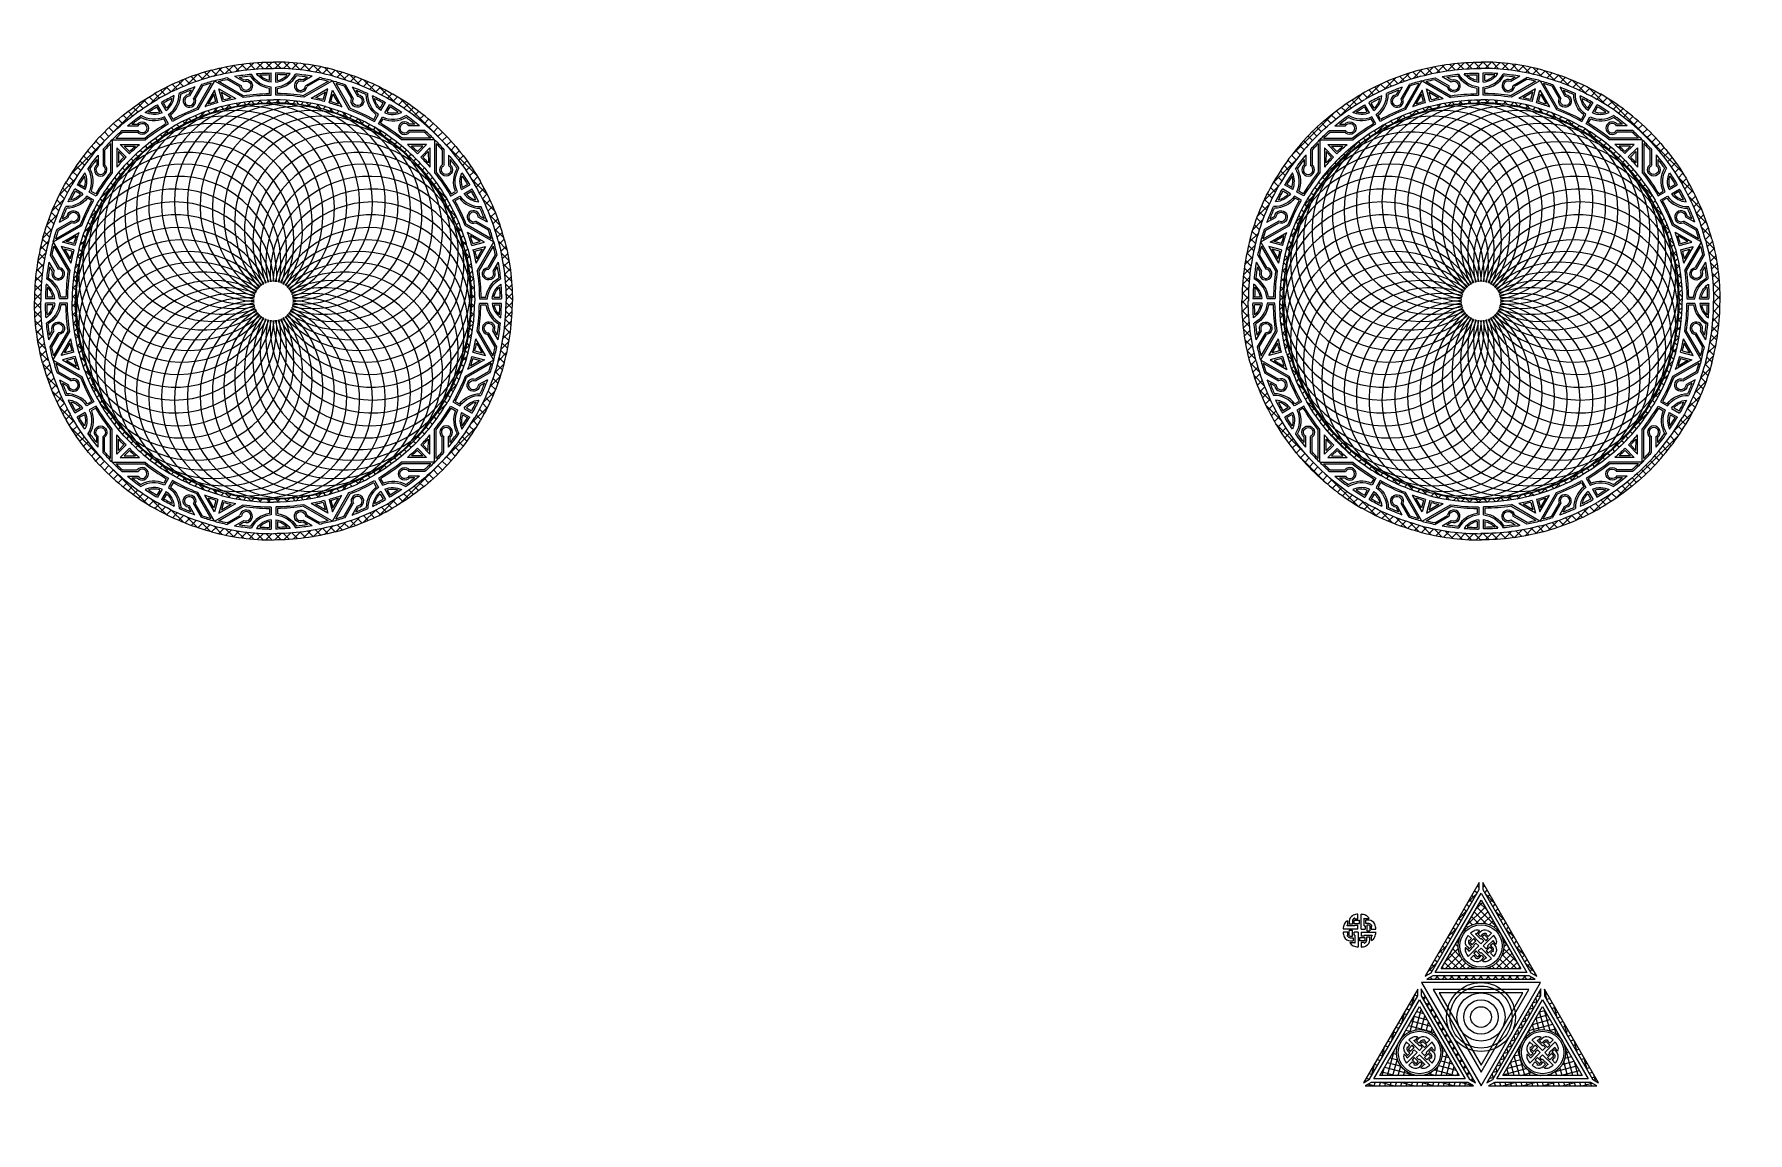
# Model space of a CAD drawing. Header units: inches. Extents: x -17 to 208, y -12 to 39.
# Drawn here: x -11.88 to 5.15, y 11.24 to 22.15 of the extents above; entities that cross this region are included whole.
import ezdxf

# ---------------------------------------------------------------- set-up
doc = ezdxf.new("R2010")
doc.units = ezdxf.units.IN
doc.header["$MEASUREMENT"] = 0
doc.layers.add('NOPLOT', color=46, linetype='Continuous', lineweight=5)
pattern_1 = [(45, (-9.5, 19.5), (-0.0441942, 0.0441942), []), (135, (-9.5, 19.5), (-0.0441942, -0.0441942), [])]

# ---------------------------------------------------------------- blocks, each defined once
blk = doc.blocks.new('*U20')
at = {"layer": 'NOPLOT'}
for p, q in [((-0.036, 0.003), (-0.036, -0.031)), ((-0.021, 0.003), (-0.021, -0.027)), ((0.029, 0.013), (0.082, 0.013)), ((0.035, 0.028), (0.035, 0.035)), ((0.035, 0.028), (0.066, 0.028)), ((0.066, 0.028), (0.066, 0.074)), ((0.082, -0.018), (0.082, 0.013)), ((0.066, -0.074), (-0.082, -0.074)), ((0.035, -0.043), (-0.042, -0.043)), ((0.011, -0.027), (-0.021, -0.027)), ((0.026, -0.018), (0.082, -0.018)), ((0.035, -0.034), (0.066, -0.034)), ((0.035, -0.043), (0.035, -0.034)), ((0.066, -0.074), (0.066, -0.034))]:
    blk.add_line(p, q, dxfattribs=at)
for points in [[(0.031, 0.033, 0.303394), (0.011, 0.003), (0.011, -0.027)], [(0.029, 0.013, 0.153174), (0.026, 0.003), (0.026, -0.018)], [(-0.042, -0.043, -0.104665), (-0.036, -0.031, -0.104665)]]:
    blk.add_lwpolyline(points, format="xyb", dxfattribs=at)
for centre, radius, start, end in [((-0.011, -0.051), 0.064, 113.2559, 157.5099), ((0.043, 0.003), 0.0796, 176.7121, 180), ((0.043, 0.003), 0.064, 112.4901, 180), ((0.082, -0.089), 0.164, 95.4645, 112.4901), ((0.082, -0.089), 0.133, 110.6649, 112.4901), ((0.082, -0.089), 0.164, 157.5099, 174.5355)]:
    blk.add_arc(centre, radius, start, end, dxfattribs=at)
blk = doc.blocks.new('*U21')
at = {"layer": 'NOPLOT', "color": 0, "linetype": 'ByBlock', "lineweight": -2, "transparency": 16777216}
blk.add_blockref('*U20', (3.341, 11.067), dxfattribs=at)
for p, rotation in [((3.512, 11.059), 270), ((3.334, 10.896), 90.00000000000001), ((3.505, 10.888), 180)]:
    blk.add_blockref('*U20', p, dxfattribs=dict(at, rotation=rotation))
blk = doc.blocks.new('TriforceShard')
at = {"layer": 'NOPLOT'}
h = blk.add_hatch(dxfattribs=at)
h.set_pattern_fill('ANSI37', color=256, scale=0.375)
h.paths.add_polyline_path([(0, 0.417), (-0.181, 0.104, -0.57735), (0.181, 0.104)])
h.paths.add_polyline_path([(-0.016, 0.515), (-0.016, 0.578), (-0.508, -0.275), (-0.454, -0.244)])
h.paths.add_polyline_path([(0.016, 0.578), (0.016, 0.515), (0.454, -0.244), (0.508, -0.275)])
h.paths.add_polyline_path([(0.181, 0.104, -0.131652), (0.209, 0, -0.414214), (0, -0.209), (0.361, -0.209)])
h.paths.add_polyline_path([(-0.361, -0.209), (0, -0.209, -0.414214), (-0.209, 0, -0.131652), (-0.181, 0.104)])
h.paths.add_polyline_path([(-0.438, -0.271), (-0.493, -0.302), (0.493, -0.302), (0.438, -0.271)])
for points in [[(-0.016, 0.578), (-0.508, -0.275), (-0.454, -0.244), (-0.016, 0.515)], [(0.416, -0.24), (-0.416, -0.24), (0, 0.48)], [(0.508, -0.275), (0.016, 0.578), (0.016, 0.515), (0.454, -0.244)], [(0.361, -0.209), (-0.361, -0.209), (0, 0.417)], [(-0.493, -0.302), (0.493, -0.302), (0.438, -0.271), (-0.438, -0.271)]]:
    blk.add_lwpolyline(points, close=True, dxfattribs=at)
for radius in [0.209, 0.193]:
    blk.add_circle((0, 0), radius, dxfattribs=at)
blk = doc.blocks.new('*U12')
at = {"layer": 'NOPLOT'}
blk.add_blockref('TriforceShard', (0, -0.138), dxfattribs=at)
blk = doc.blocks.new('*U13')
at = {"layer": 'NOPLOT', "color": 0, "linetype": 'ByBlock', "lineweight": -2, "transparency": 16777216}
blk.add_blockref('*U12', (9.644, 5.878), dxfattribs=at)
for p, rotation in [((8.965, 4.702), 120), ((10.324, 4.702), 240)]:
    blk.add_blockref('*U12', p, dxfattribs=dict(at, rotation=rotation))
blk = doc.blocks.new('*U22')
at = {"layer": 'NOPLOT'}
for p, q in [((-0.036, 0.003), (-0.036, -0.031)), ((-0.021, 0.003), (-0.021, -0.027)), ((0.029, 0.013), (0.082, 0.013)), ((0.035, 0.028), (0.035, 0.035)), ((0.035, 0.028), (0.066, 0.028)), ((0.066, 0.028), (0.066, 0.074)), ((0.082, -0.018), (0.082, 0.013)), ((0.066, -0.074), (-0.082, -0.074)), ((0.035, -0.043), (-0.042, -0.043)), ((0.011, -0.027), (-0.021, -0.027)), ((0.026, -0.018), (0.082, -0.018)), ((0.035, -0.034), (0.066, -0.034)), ((0.035, -0.043), (0.035, -0.034)), ((0.066, -0.074), (0.066, -0.034))]:
    blk.add_line(p, q, dxfattribs=at)
for points in [[(0.031, 0.033, 0.303394), (0.011, 0.003), (0.011, -0.027)], [(0.029, 0.013, 0.153174), (0.026, 0.003), (0.026, -0.018)], [(-0.042, -0.043, -0.104665), (-0.036, -0.031, -0.104665)]]:
    blk.add_lwpolyline(points, format="xyb", dxfattribs=at)
for centre, radius, start, end in [((-0.011, -0.051), 0.064, 113.2559, 157.5099), ((0.043, 0.003), 0.0796, 176.7121, 180), ((0.043, 0.003), 0.064, 112.4901, 180), ((0.082, -0.089), 0.164, 95.4645, 112.4901), ((0.082, -0.089), 0.133, 110.6649, 112.4901), ((0.082, -0.089), 0.164, 157.5099, 174.5355)]:
    blk.add_arc(centre, radius, start, end, dxfattribs=at)
blk = doc.blocks.new('*U23')
at = {"layer": 'NOPLOT', "color": 0, "linetype": 'ByBlock', "lineweight": -2, "transparency": 16777216}
blk.add_blockref('*U22', (3.341, 11.067), dxfattribs=at)
for p, rotation in [((3.512, 11.059), 270), ((3.334, 10.896), 90.00000000000001), ((3.505, 10.888), 180)]:
    blk.add_blockref('*U22', p, dxfattribs=dict(at, rotation=rotation))
blk = doc.blocks.new('Triforce')
at = {"layer": 'NOPLOT'}
for points in [[(0, -0.626), (0.542, 0.313), (-0.542, 0.313)], [(0, -0.501), (0.434, 0.25), (-0.434, 0.25)], [(0, -0.438), (0.38, 0.219), (-0.38, 0.219)]]:
    blk.add_lwpolyline(points, close=True, dxfattribs=at)
for radius in [0.313, 0.282, 0.219, 0.157, 0.0941]:
    blk.add_circle((0, 0), radius, dxfattribs=at)
blk.add_blockref('*U13', (-9.644, -5.094), dxfattribs=at)
at = {"layer": 'NOPLOT', "xscale": 0.9152695710155184, "yscale": 0.9152695710155184, "zscale": 0.9152695710155184, "rotation": 45.00000000000001}
for p in [(4.889, -8.673), (4.329, -9.643), (5.449, -9.643)]:
    blk.add_blockref('*U23', p, dxfattribs=at)
blk = doc.blocks.new('Ring_Arc')
at = {"layer": 'NOPLOT'}
for p, q in [((-2.188, 0.586), (-2.024, 0.302)), ((-2.183, 0.546), (-2.041, 0.299)), ((-1.983, 0.507), (-2.108, 0.541)), ((-2.108, 0.541), (-2.012, 0.375)), ((-2.002, 0.496), (-2.075, 0.516)), ((-2.075, 0.516), (-2.02, 0.419)), ((-2.233, 0.386), (-2.18, 0.295)), ((-2.219, 0.457), (-2.139, 0.318)), ((-2.203, 0.459), (-2.13, 0.333)), ((-2.224, 0.34), (-2.197, 0.294)), ((-2.265, 0.039), (-2.266, 0.039)), ((-2.173, 0.023), (-2.266, 0.023)), ((-2.192, 0.039), (-2.25, 0.039)), ((-2.047, 0.023), (-2.126, 0.023)), ((-2.062, 0.039), (-2.112, 0.039))]:
    blk.add_line(p, q, dxfattribs=at)
for centre, radius, start, end in [((0, 0), 2.375, 165, 180), ((0, 0), 2.312, 165, 180), ((0, 0), 2.266, 165, 168.3736), ((0, 0), 2.25, 165.9688, 168.2226), ((0, 0), 2, 165, 180), ((0, 0), 2.266, 170.1909, 174.4452), ((0, 0), 2.062, 166.0852, 168.2832), ((0, 0), 2.047, 165.6561, 169.4443), ((0, 0), 1.969, 165, 180), ((-2.375, 0), 0.25, 5.3794, 61.3108), ((0, 0), 2.25, 171.3028, 174.1884), ((-2.375, 0), 0.266, 8.4565, 59.061), ((-2.139, 0.271), 0.0625, 158.6822, 81.3178), ((-2.139, 0.271), 0.0469, 150, 90), ((0, 0), 2.062, 171.658, 178.9148), ((0, 0), 2.047, 171.5062, 179.3439), ((0, 0), 2.266, 175.7713, 179.4073), ((-2.375, 0), 0.203, 6.6258, 55.3316), ((0, 0), 2.25, 176.5356, 179.0052), ((-2.375, 0), 0.188, 12.0247, 46.4809)]:
    blk.add_arc(centre, radius, start, end, dxfattribs=at)
blk = doc.blocks.new('*U3')
at = {"layer": 'NOPLOT', "xscale": -1, "rotation": 149.9999999999999}
blk.add_blockref('Ring_Arc', (2.011, -0.594), dxfattribs=at)
at = {"layer": 'NOPLOT'}
blk.add_blockref('Ring_Arc', (2.011, -0.594), dxfattribs=at)
blk = doc.blocks.new('*U4')
at = {"layer": 'NOPLOT', "color": 0, "linetype": 'ByBlock', "lineweight": -2, "transparency": 16777216}
for p, rotation in [((9.156, 9.538), 299.9999999999998), ((8.202, 9.02), 329.9999999999998), ((10.241, 9.511), 269.9999999999999), ((11.167, 8.945), 239.9999999999998), ((11.685, 7.991), 209.9999999999999), ((7.608, 7.009), 29.99999999999995), ((11.658, 6.906), 180), ((8.127, 6.055), 59.99999999999997), ((11.092, 5.98), 149.9999999999999), ((10.138, 5.462), 119.9999999999999), ((9.053, 5.489), 89.99999999999997)]:
    blk.add_blockref('*U3', p, dxfattribs=dict(at, rotation=rotation))
blk.add_blockref('*U3', (7.636, 8.094), dxfattribs=at)
blk = doc.blocks.new('*U36')
at = {"layer": 'NOPLOT'}
blk.add_arc((0, 0), 0.984, 326.25, 303.75, dxfattribs=at)
blk = doc.blocks.new('*U37')
at = {"layer": 'NOPLOT', "color": 0, "linetype": 'ByBlock', "lineweight": -2, "transparency": 16777216}
for p, rotation in [((-9.755, 20.451), 329.9999999999988), ((-9.628, 20.476), 322.4999999999988), ((-9.5, 20.484), 314.9999999999989), ((-9.372, 20.476), 307.4999999999989), ((-9.245, 20.451), 299.9999999999989), ((-9.877, 20.409), 337.4999999999987), ((-9.123, 20.409), 292.499999999999), ((-9.992, 20.352), 344.9999999999986), ((-9.008, 20.352), 284.999999999999), ((-10.099, 20.281), 352.4999999999987), ((-8.901, 20.281), 277.4999999999991), ((-10.409, 19.877), 22.49999999999989), ((-10.352, 19.992), 14.99999999999997), ((-10.281, 20.099), 7.499999999999964), ((-8.591, 19.877), 247.4999999999992), ((-8.648, 19.992), 254.9999999999991), ((-8.719, 20.099), 262.4999999999991), ((-8.804, 20.196), 269.9999999999991), ((-10.476, 19.628), 37.49999999999982), ((-10.451, 19.755), 29.99999999999985), ((-8.524, 19.628), 232.4999999999992), ((-8.549, 19.755), 239.9999999999991), ((-10.484, 19.5), 44.99999999999979), ((-8.516, 19.5), 224.9999999999992), ((-10.476, 19.372), 52.49999999999972), ((-8.524, 19.372), 217.4999999999992), ((-10.451, 19.245), 59.99999999999965), ((-8.549, 19.245), 209.9999999999992), ((-10.409, 19.123), 67.49999999999963), ((-8.591, 19.123), 202.4999999999992), ((-10.352, 19.008), 74.99999999999955), ((-8.648, 19.008), 194.9999999999992), ((-10.281, 18.901), 82.49999999999956), ((-8.719, 18.901), 187.4999999999993), ((-10.099, 18.719), 97.4999999999995), ((-9.992, 18.648), 104.9999999999995), ((-10.196, 18.804), 89.99999999999953), ((-9.877, 18.591), 112.4999999999995), ((-9.755, 18.549), 119.9999999999994), ((-9.628, 18.524), 127.4999999999995), ((-9.5, 18.516), 134.9999999999995), ((-9.372, 18.524), 142.4999999999995), ((-9.245, 18.549), 149.9999999999995), ((-9.123, 18.591), 157.4999999999994), ((-9.008, 18.648), 164.9999999999995), ((-8.901, 18.719), 172.4999999999993), ((-8.804, 18.804), 180)]:
    blk.add_blockref('*U36', p, dxfattribs=dict(at, rotation=rotation))
blk.add_blockref('*U36', (-10.196, 20.196), dxfattribs=at)
blk = doc.blocks.new('Ring')
at = {"layer": 'NOPLOT'}
h = blk.add_hatch(dxfattribs=at)
h.set_pattern_fill('ANSI37', color=256, scale=0.5)
edge = h.paths.add_edge_path(flags=17)
edge.add_arc((0, 0), 2.312, 0, 360)
edge = h.paths.add_edge_path()
edge.add_arc((0, 0), 2.375, 0, 360)
h = blk.add_hatch(dxfattribs=at)
h.set_pattern_fill('ANSI37', color=256, scale=0.5)
edge = h.paths.add_edge_path(flags=17)
edge.add_arc((0, 0), 1.969, 0, 360)
edge = h.paths.add_edge_path()
edge.add_arc((0, 0), 2, 0, 360)
for name, p in [('*U4', (-9.647, -7.5)), ('*U37', (9.5, -19.5))]:
    blk.add_blockref(name, p, dxfattribs=at)
blk = doc.blocks.new('*U34')
at = {"layer": 'NOPLOT'}
blk.add_arc((0, 0), 0.984, 326.25, 303.75, dxfattribs=at)
blk = doc.blocks.new('*U35')
at = {"layer": 'NOPLOT', "color": 0, "linetype": 'ByBlock', "lineweight": -2, "transparency": 16777216}
for p, rotation in [((-9.755, 20.451), 329.9999999999988), ((-9.628, 20.476), 322.4999999999988), ((-9.5, 20.484), 314.9999999999989), ((-9.372, 20.476), 307.4999999999989), ((-9.245, 20.451), 299.9999999999989), ((-9.877, 20.409), 337.4999999999987), ((-9.123, 20.409), 292.499999999999), ((-9.992, 20.352), 344.9999999999986), ((-9.008, 20.352), 284.999999999999), ((-10.099, 20.281), 352.4999999999987), ((-8.901, 20.281), 277.4999999999991), ((-10.409, 19.877), 22.49999999999989), ((-10.352, 19.992), 14.99999999999997), ((-10.281, 20.099), 7.499999999999964), ((-8.591, 19.877), 247.4999999999992), ((-8.648, 19.992), 254.9999999999991), ((-8.719, 20.099), 262.4999999999991), ((-8.804, 20.196), 269.9999999999991), ((-10.476, 19.628), 37.49999999999982), ((-10.451, 19.755), 29.99999999999985), ((-8.524, 19.628), 232.4999999999992), ((-8.549, 19.755), 239.9999999999991), ((-10.484, 19.5), 44.99999999999979), ((-8.516, 19.5), 224.9999999999992), ((-10.476, 19.372), 52.49999999999972), ((-8.524, 19.372), 217.4999999999992), ((-10.451, 19.245), 59.99999999999965), ((-8.549, 19.245), 209.9999999999992), ((-10.409, 19.123), 67.49999999999963), ((-8.591, 19.123), 202.4999999999992), ((-10.352, 19.008), 74.99999999999955), ((-8.648, 19.008), 194.9999999999992), ((-10.281, 18.901), 82.49999999999956), ((-8.719, 18.901), 187.4999999999993), ((-10.099, 18.719), 97.4999999999995), ((-9.992, 18.648), 104.9999999999995), ((-10.196, 18.804), 89.99999999999953), ((-9.877, 18.591), 112.4999999999995), ((-9.755, 18.549), 119.9999999999994), ((-9.628, 18.524), 127.4999999999995), ((-9.5, 18.516), 134.9999999999995), ((-9.372, 18.524), 142.4999999999995), ((-9.245, 18.549), 149.9999999999995), ((-9.123, 18.591), 157.4999999999994), ((-9.008, 18.648), 164.9999999999995), ((-8.901, 18.719), 172.4999999999993), ((-8.804, 18.804), 180)]:
    blk.add_blockref('*U34', p, dxfattribs=dict(at, rotation=rotation))
blk.add_blockref('*U34', (-10.196, 20.196), dxfattribs=at)

msp = doc.modelspace()

# ---------------------------------------------------------------- hatches: boundary and pattern name
at = {"layer": 'NOPLOT'}
h = msp.add_hatch(dxfattribs=at)
h.set_pattern_fill('ANSI37', color=256, scale=0.5)
h.set_pattern_definition(pattern_1)
edge = h.paths.add_edge_path(flags=17)
edge.add_arc((-9.5, 19.5), 2.312, 0, 360)
edge = h.paths.add_edge_path()
edge.add_arc((-9.5, 19.5), 2.375, 0, 360)
h = msp.add_hatch(dxfattribs=at)
h.set_pattern_fill('ANSI37', color=256, scale=0.5)
h.set_pattern_definition(pattern_1)
edge = h.paths.add_edge_path(flags=17)
edge.add_arc((-9.5, 19.5), 1.969, 0, 360)
edge = h.paths.add_edge_path()
edge.add_arc((-9.5, 19.5), 2, 0, 360)

# ---------------------------------------------------------------- block references
for name, p in [('Ring', (2.5, 19.5)), ('*U35', (0, 0)), ('Ring_Arc', (-9.5, 19.5)), ('*U21', (-2.13, 2.266))]:
    msp.add_blockref(name, p, dxfattribs=at)
for rotation in [299.9999999999998, 269.9999999999999, 239.9999999999998, 329.9999999999998, 209.9999999999999, 179.9999999999999, 29.99999999999996, 149.9999999999999, 59.99999999999997, 119.9999999999999, 89.99999999999997]:
    msp.add_blockref('Ring_Arc', (-9.5, 19.5), dxfattribs=dict(at, rotation=rotation))
at = {"layer": 'NOPLOT', "xscale": -1}
for rotation in [89.99999999999967, 59.99999999999971, 119.9999999999997, 29.99999999999966, 149.9999999999999, 359.9999999999998, 180, 329.9999999999998, 209.9999999999998, 299.9999999999998, 239.9999999999998, 269.9999999999998]:
    msp.add_blockref('Ring_Arc', (-9.5, 19.5), dxfattribs=dict(at, rotation=rotation))
at = {"layer": 'NOPLOT', "xscale": 1.092574288130731, "yscale": 1.092574288130731, "zscale": 1.092574288130731}
msp.add_blockref('Triforce', (2.5, 12.385), dxfattribs=at)

doc.saveas('drawing.dxf')
